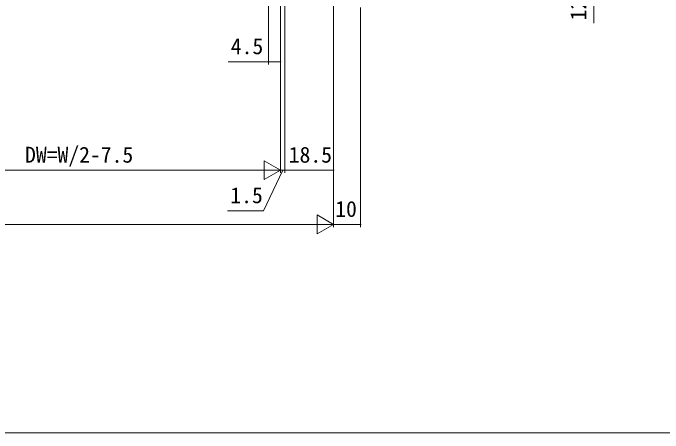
# Model space of a CAD drawing. Units: millimetres, scale not verified. Extents: x -1188 to -198, y -840 to 760.
# Drawn here: x -653.2 to -413.4, y -840 to -685.1 of the extents above; entities that cross this region are included whole.
import ezdxf
from ezdxf.enums import TextEntityAlignment as Align

# ---------------------------------------------------------------- set-up
doc = ezdxf.new("R2010")
doc.units = ezdxf.units.MM
doc.header["$LTSCALE"] = 4
doc.layers.add('0-2_YKK_ZWAK', color=7, linetype='Continuous', lineweight=9)
doc.layers.add('0-3_YKK_D', color=6, linetype='Continuous', lineweight=9)
doc.styles.add('ＭＳ ゴシック', font='')
doc.styles.get('ＭＳ ゴシック').set_extended_font_data('MS Gothic')

msp = doc.modelspace()

# ---------------------------------------------------------------- linework, layer by layer
at = {"layer": '0-2_YKK_ZWAK'}
msp.add_line((-198, -840), (-1188, -840), dxfattribs=at)
at = {"layer": '0-3_YKK_D'}
for p, q in [((-554.5, -602.787), (-554.5, -704.087)), ((-553, -610.087), (-553, -744.087)), ((-559, -659.087), (-559, -704.087)), ((-535, -658.587), (-535, -764.087)), ((-535, -658.587), (-535, -744.087)), ((-439, -670.087), (-439, -688.827)), ((-525, -683.087), (-525, -764.087)), ((-554.5, -686.087), (-554.5, -744.087)), ((-554.5, -686.087), (-554.5, -744.087)), ((-553, -686.087), (-553, -744.087)), ((-535, -687.087), (-535, -764.087)), ((-559, -703.087), (-573.9, -703.087)), ((-554.5, -703.087), (-559, -703.087)), ((-560.562, -739.587), (-560.562, -746.587)), ((-554.5, -743.087), (-560.562, -739.587)), ((-698, -743.087), (-561.5, -743.087)), ((-554.5, -743.087), (-566.624, -743.087)), ((-553.75, -743.087), (-560.859, -758.032)), ((-554.5, -743.087), (-560.562, -746.587)), ((-554.5, -743.087), (-556.2, -743.087)), ((-553, -743.087), (-554.5, -743.087)), ((-553, -743.087), (-554.5, -743.087)), ((-553, -743.087), (-535, -743.087)), ((-553, -743.087), (-551.3, -743.087)), ((-560.859, -758.032), (-574.059, -758.032)), ((-541.062, -759.587), (-541.062, -766.587)), ((-535, -763.087), (-541.062, -759.587)), ((-542, -763.087), (-844, -763.087)), ((-535, -763.087), (-547.124, -763.087)), ((-535, -763.087), (-541.062, -766.587)), ((-535, -763.087), (-525, -763.087))]:
    msp.add_line(p, q, dxfattribs=at)
for centre, start, end in [((-559, -703.087), 0, 180), ((-559, -703.087), 180, 0), ((-554.5, -703.087), 0, 180), ((-554.5, -703.087), 180, 0), ((-553, -743.087), 0, 180), ((-553, -743.087), 0, 180), ((-553, -743.087), 180, 0), ((-553, -743.087), 180, 0), ((-535, -743.087), 0, 180), ((-535, -743.087), 180, 0), ((-525, -763.087), 0, 180), ((-525, -763.087), 180, 0)]:
    msp.add_arc(centre, 0.106, start, end, dxfattribs=at)

# ---------------------------------------------------------------- texts
at = {"layer": '0-3_YKK_D', "color": 4, "style": 'ＭＳ ゴシック'}
msp.add_text('12.5', height=5.865, rotation=90, dxfattribs=at).set_placement((-440, -687.827), align=Align.BOTTOM_LEFT)
for s, p in [('4.5', (-572.9, -702.087)), ('DW=W/2-7.5', (-648.79, -742.087)), ('18.5', (-551.52, -742.087)), ('1.5', (-573.059, -757.032)), ('10', (-534.37, -762.087))]:
    msp.add_text(s, height=5.865, dxfattribs=at).set_placement(p, align=Align.BOTTOM_LEFT)

doc.saveas('drawing.dxf')
